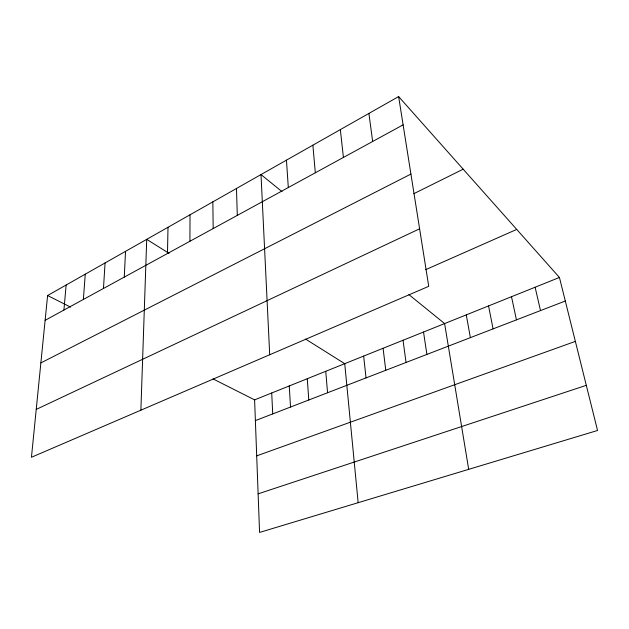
<?xml version="1.0" encoding="UTF-8"?>
<svg xmlns="http://www.w3.org/2000/svg" width="629" height="629" viewBox="0 0 629 629"><rect width="100%" height="100%" fill="white"/><g stroke="black" fill="none" stroke-linecap="round" stroke-linejoin="round"><path stroke-width="0.94" d="M189.927 241.253L190.021 214.796M167.487 253.511L167.998 227.281M140.88 410.187L146.714 239.342L169.091 253.393M124.275 277.106L125.533 251.348M103.471 288.467L105.059 262.953M83.366 299.443L85.269 274.165M63.922 310.058L66.131 285.016M47.6 295.52L31.45 457.275L428.734 286.321L398.629 96.575L47.6 295.52L70.605 307.117M45.123 320.326L403.118 124.841M40.869 362.925L410.926 174.06M413.803 193.693L463.188 169.185M36.23 409.408L419.614 228.799M425.644 269.684L516.724 229.412M254.603 399.863L559.44 277.468L597.55 430.48L259.565 532.425L254.603 399.863L213.05 378.917M255.382 420.604L565.306 301.016M256.703 455.86L575.362 341.382M258.118 493.844L586.307 385.333M305.576 339.086L344.739 363.68L358.153 502.689M282.075 191.672L261.004 174.571L269.707 354.756M408.905 294.608L444.601 323.573L468.691 469.344M398.629 96.575L559.44 277.468M535.114 287.233L540.508 310.584M511.503 296.715L516.44 319.87M488.56 305.922L493.081 328.888M466.27 314.877L470.382 337.639M423.529 332.041L426.894 354.426M403.032 340.265L406.051 362.469M368.901 113.424L372.651 141.478M383.077 348.277L385.774 370.292M340.344 129.613L343.41 157.439M363.656 356.077L366.039 377.903M312.88 145.173L315.318 172.786M325.751 371.299L327.552 392.755M307.267 378.721L308.792 399.997M286.454 160.151L288.31 187.536M289.261 385.954L290.519 407.042M271.712 392.999L272.727 413.913M236.488 188.472L237.29 215.393M212.838 201.87L213.176 228.563"/></g></svg>
